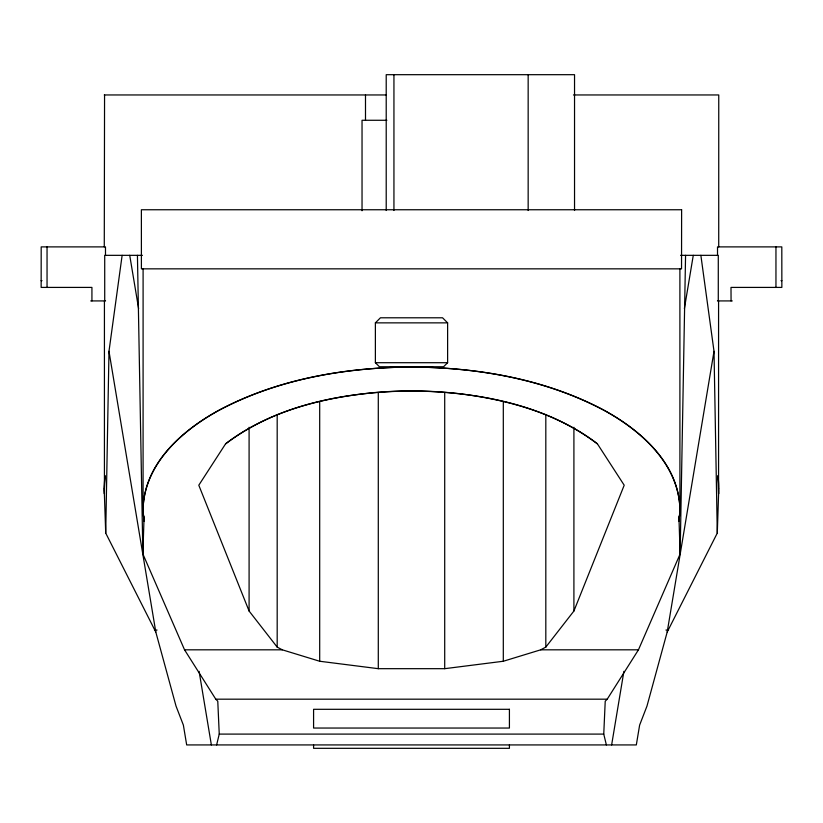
<?xml version="1.0" encoding="UTF-8"?>
<svg xmlns="http://www.w3.org/2000/svg" width="823" height="823" viewBox="0 0 823 823"><rect width="100%" height="100%" fill="white"/><g stroke="black" fill="none" stroke-linecap="round" stroke-linejoin="round"><path stroke-width="1.23" d="M91.929 300.92L91.929 287.412L41.15 287.412L41.191 246.89L105.488 246.89L105.488 255.336M606.376 744.928L603.753 734.095L605.224 701.227L607.22 699.18L638.453 649.82L680.137 553.941L679.068 521.226L679.921 510.877L679.901 268.843M104.274 246.89L104.562 94.954M718.767 488.553L717.286 533.078L667.196 632.054L646.971 706.103L639.625 725.114L636.323 744.928L186.677 744.928L183.375 725.114L176.029 706.103L155.804 632.054L108.986 351.308L122.133 255.336M143.099 268.843L143.079 510.877L143.932 521.226L142.863 553.941L184.547 649.82L215.78 699.18L217.776 701.227L219.247 734.095L216.624 744.928M155.804 632.054L105.714 533.078L108.986 351.308M680.137 553.941L685.569 255.336M143.109 507.421C144.971 463.431 181.626 430.882 217.622 411.027C276.723 379.043 344.888 367.428 411.5 367.017C478.122 367.428 546.297 379.053 605.409 411.047C641.395 430.892 678.029 463.442 679.891 507.421M105.149 475.643L104.264 490.251L105.714 533.078M611.633 744.928L623.896 671.362M684.386 308.604L693.275 255.336M667.196 632.054L714.014 351.308L700.867 255.336M573.909 611.026L624.204 485.22L597.426 443.864C544.703 403.908 476.26 391.707 411.5 390.946C346.74 391.707 278.297 403.908 225.574 443.864L198.796 485.22L249.091 611.026L277.186 647.104L282.299 649.82L319.694 661.25L378.292 668.677L444.708 668.677L503.306 661.25L540.701 649.82L545.814 647.104L573.909 611.026L573.909 427.281M375.381 322.863L380.442 317.791L442.558 317.791L447.619 322.863L447.619 362.706L443.566 366.749L379.434 366.749L375.381 362.706L375.381 322.863L447.619 322.863M225.574 443.864C267.876 411.366 321.515 397.879 373.765 392.653A197.973 92.948 0 0 1 411.5 390.946A198.559 93.215 0 0 1 462.104 394.032C509.972 400.338 558.683 413.948 597.426 443.864M104.254 94.954L386.306 94.954M573.456 94.954L718.757 94.954L718.726 246.89M386.872 120.271L362.038 120.271L362.038 210.739M142.441 255.336L104.716 255.336L104.716 300.92M680.559 255.336L718.284 255.336L718.284 300.92M41.15 280.664L41.994 280.664M781.006 280.664L781.85 280.664L781.85 287.412L730.999 287.412L731.071 300.92M90.736 300.92L105.56 300.92M717.44 300.92L732.264 300.92M375.381 362.706L447.619 362.706M154.477 630.048L157.049 630.048M665.951 630.048L668.523 630.048M184.547 649.82L282.299 649.82M540.701 649.82L638.453 649.82M215.78 699.18L607.22 699.18M219.247 734.095L603.753 734.095M129.725 255.336L138.614 308.604M199.104 671.362L211.367 744.928M717.851 475.643L718.572 493.903L718.572 300.92M714.014 351.308L717.286 533.078M137.431 255.336L142.863 553.941M104.233 488.553L104.428 493.903L104.428 300.92M781.85 280.664L781.809 246.89L717.512 246.89L717.512 255.336M775.955 246.89L775.955 287.412M679.068 516.103L679.068 521.226L679.932 509.746C679.006 463.123 639.45 429.143 601.315 408.815C542.974 378.765 476.651 367.469 411.5 367.017C346.349 367.469 280.026 378.765 221.685 408.815C183.55 429.143 143.994 463.123 143.068 509.746L143.932 521.226L143.932 516.103M574.536 210.493L574.536 74.687L386.213 74.687L386.213 210.493M545.814 414.453L545.814 647.104M528.16 74.687L528.16 210.493M509.416 744.928L509.416 748.313L313.584 748.313L313.584 744.928M503.306 401.603L503.306 661.25M444.708 392.55L444.708 668.677M393.939 74.687L393.939 210.493M378.292 392.55L378.292 668.677M365.494 94.954L365.494 120.271M319.694 401.603L319.694 661.25M277.186 414.453L277.186 647.104M249.091 427.281L249.091 611.026M47.045 246.89L47.045 287.412M717.923 476.291A389.824 183.015 0 0 1 718.716 488.204M104.284 488.204A389.824 183.015 0 0 1 105.077 476.291M681.619 209.752L681.537 268.843L141.402 268.843L141.381 209.752L681.619 209.752M509.416 709.303L313.584 709.303L313.584 728.046L509.416 728.046L509.416 709.303"/></g></svg>
